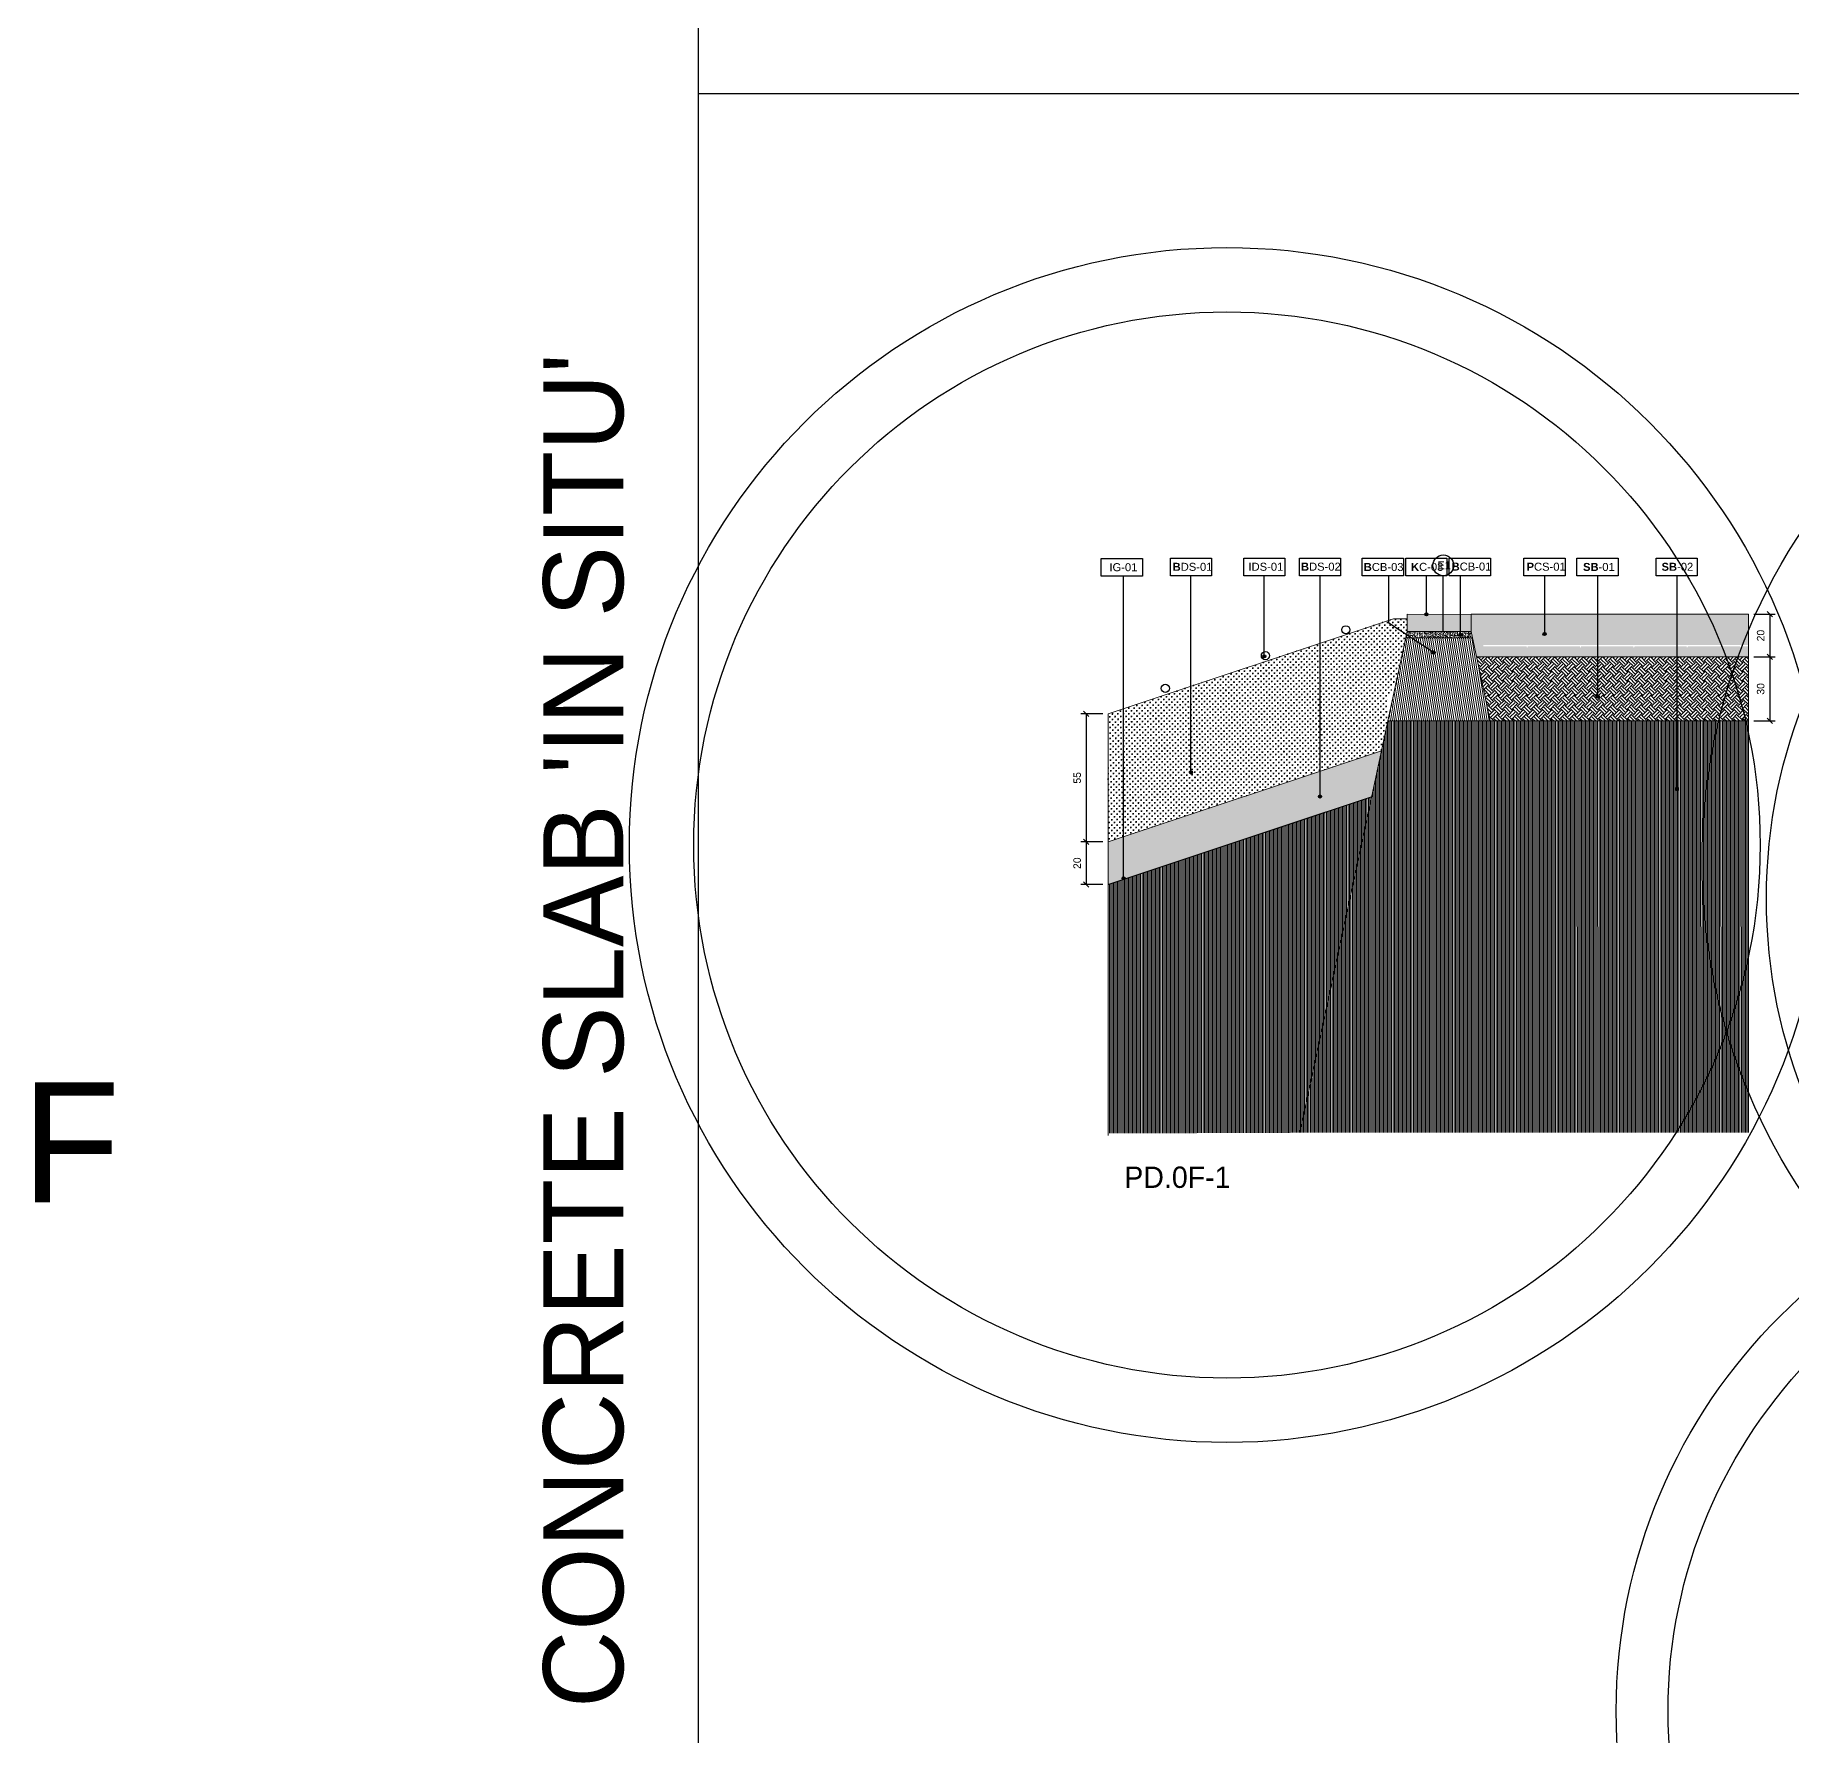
# Model space of a CAD drawing. Header units: metres. Extents: x -325 to 301, y -147 to 149.
# Drawn here: x 9.13 to 17.36, y 65.76 to 73.73 of the extents above; entities that cross this region are included whole.
import ezdxf

# ---------------------------------------------------------------- set-up
doc = ezdxf.new("R2010")
doc.units = ezdxf.units.M
doc.linetypes.add('ACAD_ISO03W100', pattern=[30, 12, -18])
doc.layers.get('Defpoints').update_dxf_attribs({"lineweight": 13})
for name, color, linetype, plot in [('-aux', 50, 'Continuous', False), ('-AUX-QAD', 5, 'Continuous', False), ('-AUX_RIM', 2, 'Continuous', False)]:
    doc.layers.add(name, color=color, linetype=linetype, plot=plot)
doc.layers.add('0-TX-1_25', color=7, linetype='Continuous', true_color=0x3f4f7f)
doc.layers.add('3-TR-paviment fort', color=7, linetype='Continuous', true_color=0xd1d1d1)
for name, color, linetype in [('02-L-Geotextile', 32, 'Continuous'), ('02-TRAÇ-D-linia 2', 251, 'Continuous'), ('10-DET-encoixinat', 37, 'Continuous'), ('10-DET_TERRENY_sol estructural', 251, 'Continuous'), ('A-KEYPLAN_HATCH', 7, 'Continuous'), ('A_TEXT_2', 7, 'Continuous'), ('EIT_0 Llegenda', 7, 'Continuous'), ('EIT_2 projeccio', 252, 'Continuous')]:
    doc.layers.add(name, color=color, linetype=linetype)
for name, color, linetype, lineweight in [('1-CM', 7, 'Continuous', 0), ('2-L-secció', 1, 'Continuous', 0), ('3-TR Formigó', 252, 'Continuous', 0), ('3-TR Seleccionat', 44, 'Continuous', 0), ('3-TR Tot-u', 37, 'Continuous', 0)]:
    doc.layers.add(name, color=color, linetype=linetype, lineweight=lineweight)
doc.layers.add('3-TR tot_u', color=7, linetype='Continuous', lineweight=5, true_color=0x787878)
doc.styles.get("Standard").update_dxf_attribs({"font": 'arial.ttf'})
doc.styles.add('x-llegenda materials$0$ENGRAVERS', font='TT0586M.TTF')
doc.dimstyles.new('ISO-25', dxfattribs={"dimtxt": 0.1, "dimasz": 0.1, "dimexe": 0.1, "dimexo": 0.1, "dimgap": 0.1, "dimtad": 1, "dimdec": 0, "dimlfac": 100, "dimzin": 9, "dimtxsty": 'Standard', "dimblk": 'OBLIQUE', "dimcen": 0.1, "dimadec": 0, "dimazin": 0, "dimtfac": 1, "dimtdec": 0, "dimtmove": 0, "dimatfit": 3, "dimldrblk": 'OBLIQUE', "dimfxl": 1, "dimarcsym": 0})
pattern_1 = [(91, (0, 1.390441), (-0.0129197113, 0.0124764202), [0.00635, -0.01905]), (181, (0.003119, 1.393671), (-0.0124764202, -0.0129197113), [0.00635, -0.01905])]

# ---------------------------------------------------------------- blocks, each defined once
blk = doc.blocks.new('hatch keyplan 2')
at = {"layer": 'A-KEYPLAN_HATCH'}
blk.add_lwpolyline([(0, 0.00548), (0.01287, 0.00548), (0.01287, 0), (0, 0)], close=True, dxfattribs=at)
blk = doc.blocks.new('hatch keyplan')
at = {"layer": 'A-KEYPLAN_HATCH'}
blk.add_blockref('hatch keyplan 2', (1.43058, 0.85215), dxfattribs=at)
blk = doc.blocks.new('B-DS01')
at = {"layer": 'A-KEYPLAN_HATCH'}
blk.add_blockref('hatch keyplan', (-1.43058, -0.85215), dxfattribs=at)
at = {"layer": 'A_TEXT_2', "insert": (-0.0008, 0.00403), "char_height": 0.0025, "attachment_point": 1}
blk.add_mtext_dynamic_manual_height_columns('\\pi0.00152;{\\fArial|b1|i0|c0|p34;B}DS-01', width=0.0145619, gutter_width=0.015, heights=[0], dxfattribs=at)
blk = doc.blocks.new('B-DS02')
at = {"layer": 'A-KEYPLAN_HATCH'}
blk.add_blockref('hatch keyplan', (-1.43058, -0.85215), dxfattribs=at)
at = {"layer": 'A_TEXT_2', "insert": (-0.0008, 0.00408), "char_height": 0.0025, "attachment_point": 1}
blk.add_mtext_dynamic_manual_height_columns('\\pi0.00129;{\\fArial|b1|i0|c0|p34;B}DS-02', width=0.0145619, gutter_width=0.015, heights=[0], dxfattribs=at)
blk = doc.blocks.new('I-06A')
at = {"layer": 'A-KEYPLAN_HATCH'}
blk.add_blockref('hatch keyplan', (-1.43058, -0.85215), dxfattribs=at)
at = {"layer": 'A_TEXT_2', "insert": (-0.0008, 0.00405), "char_height": 0.0025, "attachment_point": 1}
blk.add_mtext_dynamic_manual_height_columns('\\pi0.00229;{\\fArial|b1|i0|c0|p34;I}DS-01', width=0.0145619, gutter_width=0.015, heights=[0], dxfattribs=at)
blk = doc.blocks.new('K02')
at = {"layer": 'A-KEYPLAN_HATCH'}
blk.add_blockref('hatch keyplan', (-1.43058, -0.85215), dxfattribs=at)
at = {"layer": 'A_TEXT_2', "insert": (-0.0008, 0.00402), "char_height": 0.0025, "attachment_point": 1}
blk.add_mtext_dynamic_manual_height_columns('\\pi0.00244;{\\fArial|b1|i0|c0|p34;K}C-03', width=0.0145619, gutter_width=0.015, heights=[0], dxfattribs=at)
blk = doc.blocks.new('B-CB03')
at = {"layer": 'A-KEYPLAN_HATCH'}
blk.add_blockref('hatch keyplan', (-1.43058, -0.85215), dxfattribs=at)
at = {"layer": 'A_TEXT_2', "insert": (-0.0008, 0.00398), "char_height": 0.0025, "attachment_point": 1}
blk.add_mtext_dynamic_manual_height_columns('\\pi0.00128;{\\fArial|b1|i0|c0|p34;B}CB-03', width=0.0145619, gutter_width=0.015, heights=[0], dxfattribs=at)
blk = doc.blocks.new('B-CB01')
at = {"layer": 'A-KEYPLAN_HATCH'}
blk.add_blockref('hatch keyplan', (-1.43058, -0.85215), dxfattribs=at)
at = {"layer": 'A_TEXT_2', "insert": (-0.0008, 0.00411), "char_height": 0.0025, "attachment_point": 1}
blk.add_mtext_dynamic_manual_height_columns('\\pi0.00152;{\\fArial|b1|i0|c0|p34;B}CB-01', width=0.0145619, gutter_width=0.015, heights=[0], dxfattribs=at)
blk = doc.blocks.new('POINT')
at = {"layer": '0-TX-1_25'}
h = blk.add_hatch(dxfattribs=at)
h.set_pattern_fill('ANGLE', color=256)
h.set_pattern_definition([(0, (-83.747, -12.726), (0, 6.985), [5.08, -1.905]), (90, (-83.747, -12.726), (-6.985, 4e-16), [5.08, -1.905])])
edge = h.paths.add_edge_path()
edge.add_arc((0, 0), 0.0075, 0, 360)
h = blk.add_hatch(color=256, dxfattribs=at)
h.dxf.hatch_style = 1
edge = h.paths.add_edge_path()
edge.add_arc((0, 0), 0.0075, 0, 360)
blk.add_circle((0, 0), 0.0075, dxfattribs=at)
blk = doc.blocks.new('_Oblique')
at = {"color": 0, "lineweight": -2}
blk.add_line((-0.5, -0.5), (0.5, 0.5), dxfattribs=at)
blk = doc.blocks.new('*D1112')
at = {"layer": '0-TX-1_25', "color": 0, "lineweight": -2, "transparency": 16777216}
for p, q in [((17.1796, 71.0166), (17.2794, 71.0166)), ((17.2544, 71.0166), (17.2544, 70.8166)), ((17.1796, 70.8166), (17.2794, 70.8166))]:
    blk.add_line(p, q, dxfattribs=at)
at = {"layer": 'Defpoints', "color": 0, "transparency": 16777216}
for p in [(17.1546, 71.0166), (17.1546, 70.8166), (17.2544, 70.8166)]:
    blk.add_point(p, dxfattribs=at)
at = {"layer": '0-TX-1_25', "color": 0, "lineweight": -2, "transparency": 16777216, "xscale": 0.025, "yscale": 0.025, "zscale": 0.025}
for p, rotation in [((17.2544, 71.0166), 90), ((17.2544, 70.8166), 270)]:
    blk.add_blockref('_Oblique', p, dxfattribs=dict(at, rotation=rotation))
at = {"layer": '0-TX-1_25', "color": 0, "transparency": 16777216, "insert": (17.2115, 70.9166), "char_height": 0.035, "attachment_point": 5, "rotation": 90}
blk.add_mtext('20', dxfattribs=at)
blk = doc.blocks.new('*D1113')
at = {"layer": '0-TX-1_25', "color": 0, "lineweight": -2, "transparency": 16777216}
for p, q in [((17.1796, 70.8166), (17.2794, 70.8166)), ((17.2544, 70.8166), (17.2544, 70.5166)), ((17.1796, 70.5166), (17.2794, 70.5166))]:
    blk.add_line(p, q, dxfattribs=at)
at = {"layer": 'Defpoints', "color": 0, "transparency": 16777216}
for p in [(17.1546, 70.8166), (17.1546, 70.5166), (17.2544, 70.5166)]:
    blk.add_point(p, dxfattribs=at)
at = {"layer": '0-TX-1_25', "color": 0, "lineweight": -2, "transparency": 16777216, "xscale": 0.025, "yscale": 0.025, "zscale": 0.025}
for p, rotation in [((17.2544, 70.8166), 90), ((17.2544, 70.5166), 270)]:
    blk.add_blockref('_Oblique', p, dxfattribs=dict(at, rotation=rotation))
at = {"layer": '0-TX-1_25', "color": 0, "transparency": 16777216, "insert": (17.2115, 70.6666), "char_height": 0.035, "attachment_point": 5, "rotation": 90}
blk.add_mtext('30', dxfattribs=at)
blk = doc.blocks.new('PCS01')
at = {"layer": 'A-KEYPLAN_HATCH'}
blk.add_blockref('hatch keyplan', (-1.42958, -0.85215), dxfattribs=at)
at = {"layer": 'A_TEXT_2', "insert": (0.0002, 0.00411), "char_height": 0.0025, "attachment_point": 1}
blk.add_mtext_dynamic_manual_height_columns('\\pi0.00161;{\\fArial|b1|i0|c0|p34;P}CS-01', width=0.0145619, gutter_width=0.015, heights=[0], dxfattribs=at)
blk = doc.blocks.new('SB-01')
at = {"layer": 'A-KEYPLAN_HATCH'}
blk.add_blockref('hatch keyplan', (-1.43058, -0.85215), dxfattribs=at)
at = {"layer": 'A_TEXT_2', "insert": (-0.0008, 0.00403), "char_height": 0.0025, "attachment_point": 1}
blk.add_mtext_dynamic_manual_height_columns('\\pi0.00271;{\\fArial|b1|i0|c0|p34;SB}-01', width=0.0145619, gutter_width=0.015, heights=[0], dxfattribs=at)
blk = doc.blocks.new('SB-02')
at = {"layer": 'A-KEYPLAN_HATCH'}
blk.add_blockref('hatch keyplan', (-1.43058, -0.85215), dxfattribs=at)
at = {"layer": 'A_TEXT_2', "insert": (-0.0008, 0.00408), "char_height": 0.0025, "attachment_point": 1}
blk.add_mtext_dynamic_manual_height_columns('\\pi0.00249;{\\fArial|b1|i0|c0|p34;SB}-02', width=0.0145619, gutter_width=0.015, heights=[0], dxfattribs=at)
blk = doc.blocks.new('*D1114')
at = {"layer": '0-TX-1_25', "color": 0, "lineweight": -2, "transparency": 16777216}
for p, q in [((14.1296, 70.5499), (14.027, 70.5499)), ((14.052, 70.5499), (14.052, 69.9498)), ((14.1296, 69.9498), (14.027, 69.9498))]:
    blk.add_line(p, q, dxfattribs=at)
at = {"layer": 'Defpoints', "color": 0, "transparency": 16777216}
for p in [(14.1546, 70.5499), (14.052, 69.9498), (14.1546, 69.9498)]:
    blk.add_point(p, dxfattribs=at)
at = {"layer": '0-TX-1_25', "color": 0, "lineweight": -2, "transparency": 16777216, "xscale": 0.025, "yscale": 0.025, "zscale": 0.025}
for p, rotation in [((14.052, 70.5499), 90), ((14.052, 69.9498), 270)]:
    blk.add_blockref('_Oblique', p, dxfattribs=dict(at, rotation=rotation))
at = {"layer": '0-TX-1_25', "color": 0, "transparency": 16777216, "insert": (14.0092, 70.2498), "char_height": 0.035, "attachment_point": 5, "rotation": 90}
blk.add_mtext('55', dxfattribs=at)
blk = doc.blocks.new('*D1115')
at = {"layer": '0-TX-1_25', "color": 0, "lineweight": -2, "transparency": 16777216}
for p, q in [((14.1296, 69.9498), (14.027, 69.9498)), ((14.052, 69.9498), (14.052, 69.7498)), ((14.1296, 69.7498), (14.027, 69.7498))]:
    blk.add_line(p, q, dxfattribs=at)
at = {"layer": 'Defpoints', "color": 0, "transparency": 16777216}
for p in [(14.1546, 69.9498), (14.052, 69.7498), (14.1546, 69.7498)]:
    blk.add_point(p, dxfattribs=at)
at = {"layer": '0-TX-1_25', "color": 0, "lineweight": -2, "transparency": 16777216, "xscale": 0.025, "yscale": 0.025, "zscale": 0.025}
for p, rotation in [((14.052, 69.9498), 90), ((14.052, 69.7498), 270)]:
    blk.add_blockref('_Oblique', p, dxfattribs=dict(at, rotation=rotation))
at = {"layer": '0-TX-1_25', "color": 0, "transparency": 16777216, "insert": (14.0091, 69.8498), "char_height": 0.035, "attachment_point": 5, "rotation": 90}
blk.add_mtext('20', dxfattribs=at)
blk = doc.blocks.new('IG01')
at = {"layer": 'A-KEYPLAN_HATCH', "xscale": 10, "yscale": 10, "zscale": 10}
blk.add_blockref('hatch keyplan', (-14.3058, -8.5215), dxfattribs=at)
at = {"layer": 'A_TEXT_2', "insert": (-0.008, 0.0405), "char_height": 0.025, "attachment_point": 1}
blk.add_mtext_dynamic_manual_height_columns('\\pi0.03354;{\\fArial|b1|i0|c0|p34;I}G-01', width=0.145619, gutter_width=0.15, heights=[0], dxfattribs=at)

msp = doc.modelspace()

# ---------------------------------------------------------------- hatches: boundary and pattern name
at = {"layer": '10-DET-encoixinat'}
h = msp.add_hatch(dxfattribs=at)
h.set_pattern_fill('CROSS', color=256, scale=0.002, angle=91)
h.set_pattern_definition(pattern_1)
h.paths.add_polyline_path([(15.435, 70.3764), (15.4618, 70.5019), (15.4618, 70.6166), (15.5046, 70.7089), (15.5214, 70.745), (15.3576, 70.8203), (15.3576, 70.9509), (14.6708, 70.722), (14.6708, 70.1218)])
h = msp.add_hatch(dxfattribs=at)
h.set_pattern_fill('CROSS', color=256, scale=0.002, angle=91)
h.set_pattern_definition(pattern_1)
h.paths.add_polyline_path([(15.5144, 70.7482), (15.5546, 70.9367), (15.5546, 70.9954), (15.4917, 70.9956), (15.3576, 70.9509), (15.3576, 70.8203)])
h = msp.add_hatch(dxfattribs=at)
h.set_pattern_fill('CROSS', color=256, scale=0.002, angle=91)
h.set_pattern_definition(pattern_1)
h.paths.add_polyline_path([(14.1546, 70.5499), (14.1546, 69.9498), (14.6708, 70.1218), (14.6708, 70.722)])
at = {"layer": '10-DET_TERRENY_sol estructural'}
h = msp.add_hatch(dxfattribs=at)
h.set_pattern_fill('AR-SAND', color=256, scale=0.0002, angle=-44.30171)
h.set_pattern_definition([(353.198293, (-7.078501, 75.788467), (0.006607463, 0.0072286904), [0, -0.0077216, 0, -0.008636, 0, -0.008255]), (323.198293, (-7.078501, 75.788467), (0.016447362, 0.003980962), [0, -0.0041656, 0, -0.0069596, 0, -0.002667]), (283.198293, (-7.082973, 75.7928315), (0.0113418964, -0.0110285894), [0, -0.00254, 0, -0.009144, 0, -0.011938]), (273.198293, (-7.082973, 75.792831), (0.0140431584, -0.00747503), [0, -0.00127, 0, -0.0059944, 0, -0.006858])])
h.paths.add_polyline_path([(14.1546, 69.9498), (14.1546, 69.7498), (15.389, 70.1611), (15.435, 70.3764)])
at = {"layer": '3-TR Formigó'}
h = msp.add_hatch(dxfattribs=at)
h.set_pattern_fill('ANSI31', color=256, scale=0.003, angle=234.17524, style=0)
h.set_pattern_definition([(279.17524, (18.538832, 70.615876), (0.00940313, 0.001518806), [])])
h.paths.add_polyline_path([(15.4649, 70.5166), (15.9444, 70.5166), (15.8613, 70.9059), (15.5492, 70.9064)])
at = {"layer": '3-TR Seleccionat'}
h = msp.add_hatch(dxfattribs=at)
h.set_pattern_fill('ANSI31', color=256, scale=0.002, angle=45, style=0)
h.set_pattern_definition([(90, (-441057.689168, -650765.8508914), (-0.00635, 1e-18), [])])
h.paths.add_polyline_path([(15.4649, 70.5166), (15.4618, 70.5019), (15.0529, 68.5872), (17.1546, 68.5885), (17.1546, 70.5166)])
h = msp.add_hatch(dxfattribs=at)
h.set_pattern_fill('ANSI31', color=256, scale=0.002, angle=45, style=0)
h.set_pattern_definition([(90, (0, 1.390441), (-0.00635, 0), [])])
h.paths.add_polyline_path([(14.1546, 69.7498), (14.1546, 68.584), (15.0529, 68.5872), (15.389, 70.1611)])
at = {"layer": '3-TR Tot-u'}
h = msp.add_hatch(dxfattribs=at)
h.set_pattern_fill('EARTH', color=256, scale=0.005, angle=-80.82476, style=0)
h.set_pattern_definition([(44.999999995, (-269515.025635, 738633.012828), (3.8e-12, 0.0449012806053), [0.03175, -0.03175]), (44.999999995, (-269515.034054, 738633.021247), (3.8e-12, 0.0449012806053), [0.03175, -0.03175]), (44.999999995, (-269515.042473, 738633.029666), (3.8e-12, 0.0449012806053), [0.03175, -0.03175]), (134.999999995, (-269515.042473, 738633.03528), (-0.0449012806053, 3.8e-12), [0.03175, -0.03175]), (134.999999995, (-269515.034054, 738633.043698), (-0.0449012806053, 3.8e-12), [0.03175, -0.03175]), (134.999999995, (-269515.025635, 738633.052117), (-0.0449012806053, 3.8e-12), [0.03175, -0.03175])])
h.paths.add_polyline_path([(15.8804, 70.8166), (15.9022, 70.7141), (15.9444, 70.5166), (17.1546, 70.5166), (17.1546, 70.8166)])
at = {"layer": '3-TR tot_u'}
h = msp.add_hatch(dxfattribs=at)
h.set_pattern_fill('AR-CONC', color=256, scale=0.0002, angle=90.266414)
edge = h.paths.add_edge_path()
edge.add_line((15.8546, 71.0166), (17.1546, 71.0166))
edge.add_line((17.1546, 71.0166), (17.1546, 70.8726))
edge.add_line((17.1546, 70.8726), (15.9126, 70.8726))
edge.add_line((15.9126, 70.8726), (15.9126, 70.8666))
edge.add_line((15.9126, 70.8666), (15.8671, 70.8666))
edge.add_arc((15.8674, 70.8636), 0.003, 96.04567, 180)
edge.add_arc((15.8674, 70.8636), 0.003, 180, 360)
edge.add_arc((15.8674, 70.8636), 0.003, 360, 443.95433)
edge.add_line((15.8677, 70.8666), (16.1171, 70.8666))
edge.add_arc((16.1174, 70.8636), 0.003, 96.04566, 180)
edge.add_arc((16.1174, 70.8636), 0.003, 180, 360)
edge.add_arc((16.1174, 70.8636), 0.003, 360, 443.95434)
edge.add_line((16.1177, 70.8666), (16.3671, 70.8666))
edge.add_arc((16.3674, 70.8636), 0.003, 96.04568, 180)
edge.add_arc((16.3674, 70.8636), 0.003, 180, 360)
edge.add_arc((16.3674, 70.8636), 0.003, 360, 443.95433)
edge.add_line((16.3677, 70.8666), (16.6171, 70.8666))
edge.add_arc((16.6174, 70.8636), 0.003, 96.04568, 180)
edge.add_arc((16.6174, 70.8636), 0.003, 180, 360)
edge.add_arc((16.6174, 70.8636), 0.003, 0, 83.95431)
edge.add_line((16.6177, 70.8666), (16.8671, 70.8666))
edge.add_arc((16.8674, 70.8636), 0.003, 96.04568, 180)
edge.add_arc((16.8674, 70.8636), 0.003, 180, 360)
edge.add_arc((16.8674, 70.8636), 0.003, 360, 443.95433)
edge.add_line((16.8677, 70.8666), (17.1171, 70.8666))
edge.add_arc((17.1174, 70.8636), 0.003, 96.04566, 180)
edge.add_arc((17.1174, 70.8636), 0.003, 180, 360)
edge.add_arc((17.1174, 70.8636), 0.003, 360, 443.95433)
edge.add_line((17.1177, 70.8666), (17.1546, 70.8666))
edge.add_line((17.1546, 70.8666), (17.1546, 70.8166))
edge.add_line((17.1546, 70.8166), (15.8804, 70.8166))
edge.add_line((15.8804, 70.8166), (15.8767, 70.8339))
edge.add_line((15.8767, 70.8339), (15.8548, 70.9359))
edge.add_line((15.8548, 70.9359), (15.8546, 71.0166))
h = msp.add_hatch(dxfattribs=at)
h.set_pattern_fill('AR-CONC', color=256, scale=9e-05, angle=89.12014)
h.set_pattern_definition([(139.120136, (-68.317789, 49.787724), (0.0016861337, 0.0163726586), [0.0017145, -0.0188595]), (84.120136, (-68.317789, 49.787724), (-0.0172417962, -0.002907487), [0.0013716, -0.0150876526]), (189.57158, (-68.317648, 49.789088), (-0.0155556617, 0.0134651714), [0.0014571008, -0.016028122]), (135.304336, (-68.32236, 49.787794), (0.0041580035, 0.024336133), [0.00257175, -0.02828925]), (185.755694, (-68.322014, 49.789822), (-0.021937625, 0.021705804), [0.002185652, -0.024042205]), (80.304287, (-68.32236, 49.787794), (-0.021937625, 0.021705804), [0.002057397, -0.022631376]), (110.120136, (-68.321182, 49.790062), (0.0094123187, 0.0135023525), [0.0017145, -0.0188595]), (55.120136, (-68.321182, 49.790062), (-0.01648955, 0.0058160805), [0.0013716, -0.0150876]), (160.57158, (-68.320398, 49.791187), (-0.0070772314, 0.019318433), [0.0014571008, -0.0160280944]), (126.620136, (-68.3177887, 49.787724), (-0.00760478767, 0.00039479935), [0, -0.01490472, 0, -0.0153162, 0, -0.01514475]), (96.620136, (-68.317789, 49.787724), (-0.0089228417, 0.0061515134), [0, -0.00873252, 0, -0.01456182, 0, -0.00577215]), (56.620136, (-68.317867, 49.7826265), (0.0007029168, 0.0121937974), [0, -0.005715, 0, -0.0178308, 0, -0.0236601]), (46.620136, (-68.317902, 49.780341), (-0.002083395, 0.0133651946), [0, -0.0074295, 0, -0.01184148, 0, -0.0168021])])
h.paths.add_polyline_path([(15.8613, 70.9059), (15.8548, 70.9364), (15.558, 70.9363), (15.549, 70.9051)])
at = {"layer": '3-TR-paviment fort'}
msp.add_hatch(color=256, dxfattribs=at).paths.add_polyline_path([(15.5546, 71.0166), (15.8546, 71.0159), (15.8545, 70.9361), (15.5545, 70.9366)])

# ---------------------------------------------------------------- linework, layer by layer
at = {"layer": '-aux'}
for points in [[(12.2345, 3.4567), (12.2345, 133.4567)], [(12.2345, 73.4567), (142.2345, 73.4567)]]:
    msp.add_lwpolyline(points, dxfattribs=at)
at = {"layer": '-AUX-QAD'}
for radius in [2.6156, 2.373]:
    msp.add_circle((19.1505, 65.8766), radius, dxfattribs=at)
at = {"layer": '-AUX_RIM'}
for centre, radius in [((14.7108, 69.9351), 2.7998), ((19.7369, 69.8583), 2.7998), ((14.7108, 69.9351), 2.4982), ((19.7369, 69.6851), 2.4982)]:
    msp.add_circle(centre, radius, dxfattribs=at)
at = {"layer": '0-TX-1_25'}
for points in [[(14.2268, 69.7787), (14.2268, 71.1949)], [(14.5422, 70.2752), (14.5422, 71.1971)], [(14.8859, 70.8195), (14.8859, 71.1971)], [(15.147, 70.1623), (15.147, 71.1971)], [(15.6791, 70.8373), (15.469, 70.9754), (15.4689, 71.1971)], [(15.6453, 71.0164), (15.6452, 71.1971)], [(15.7246, 70.939), (15.7246, 71.1971)], [(15.8055, 70.9201), (15.8055, 71.1971)], [(16.1991, 71.1965), (16.1991, 70.9238)], [(16.4472, 71.1965), (16.4472, 70.6311)], [(16.8181, 71.1971), (16.8181, 70.1973)]]:
    msp.add_lwpolyline(points, dxfattribs=at)
msp.add_circle((15.7246, 71.2457), 0.0486, dxfattribs=at)
at = {"layer": '02-L-Geotextile', "linetype": 'ACAD_ISO03W100', "ltscale": 0.002, "const_width": 0.005}
msp.add_lwpolyline([(14.1546, 69.7498), (15.389, 70.1611), (15.4649, 70.5166)], dxfattribs=at)
at = {"layer": '02-TRAÇ-D-linia 2'}
for centre in [(15.2677, 70.9438), (14.8911, 70.8226, 0), (14.4222, 70.6691, 0)]:
    msp.add_circle(centre, 0.0191, dxfattribs=at)
at = {"layer": '1-CM'}
for p, q in [((17.1546, 71.0166), (15.8546, 71.0166)), ((17.1546, 71.0166), (15.8546, 71.0166)), ((17.1546, 70.8166), (15.8803, 70.8166)), ((17.1546, 70.8166), (15.8803, 70.8166))]:
    msp.add_line(p, q, dxfattribs=at)
for points in [[(15.4917, 70.9956), (14.1546, 70.5499)], [(15.4917, 70.9956), (15.5546, 70.9954)], [(15.8546, 71.0159), (15.5546, 71.0166), (15.5545, 70.9366), (15.8545, 70.9361), (15.8546, 71.0159)], [(15.5546, 70.9366), (15.2557, 69.5369)], [(15.5492, 70.9064), (15.8613, 70.9059)], [(15.5548, 70.9364), (15.8545, 70.9359)], [(17.1546, 70.5166), (15.4649, 70.5166)], [(15.435, 70.3764), (14.1546, 69.9498)], [(15.389, 70.1611), (14.1546, 69.7498)], [(14.1546, 69.7498), (15.389, 70.1611)], [(15.2557, 69.5369), (15.0529, 68.5872)]]:
    msp.add_lwpolyline(points, dxfattribs=at)
msp.add_lwpolyline([(15.5548, 70.9364), (15.4649, 70.5166), (15.9444, 70.5166), (15.8548, 70.9364)], close=True, dxfattribs=at)
at = {"layer": '2-L-secció'}
msp.add_line((17.1546, 71.0166), (17.1546, 68.5885), dxfattribs=at)
msp.add_lwpolyline([(14.1546, 70.5499), (14.1546, 68.573)], dxfattribs=at)
at = {"layer": 'EIT_2 projeccio'}
msp.add_lwpolyline([(15.4618, 70.6166), (15.4618, 70.6166)], dxfattribs=at)

# ---------------------------------------------------------------- block references
at = {"color": 244, "true_color": 0x991b1e, "xscale": 14.99999999999007, "yscale": 14.99999999999007, "zscale": 14.99999999999007}
msp.add_blockref('K02', (15.5487, 71.1971), dxfattribs=at)
at = {"layer": '0-TX-1_25'}
for name, p, xscale, yscale, zscale in [('B-DS01', (14.4457, 71.1971), 14.99999999999999, 14.99999999999999, 14.99999999999999), ('I-06A', (14.7893, 71.1971), 14.99999999999999, 14.99999999999999, 14.99999999999999), ('B-DS02', (15.0504, 71.1971), 14.99999999999999, 14.99999999999999, 14.99999999999999), ('B-CB03', (15.3446, 71.1971), 15, 15, 15), ('B-CB01', (15.7527, 71.1971), 15, 15, 15), ('SB-01', (16.3506, 71.1965), 15, 15, 15), ('SB-02', (16.7216, 71.1965), 15, 15, 15)]:
    msp.add_blockref(name, p, dxfattribs=dict(at, xscale=xscale, yscale=yscale, zscale=zscale))
for p in [(15.6452, 71.0164), (15.8055, 70.9201), (16.1991, 70.9238), (14.8859, 70.8195), (15.679, 70.8373), (16.4472, 70.6311), (14.5422, 70.2752), (15.147, 70.1623), (16.8181, 70.1973), (14.2268, 69.7787)]:
    msp.add_blockref('POINT', p, dxfattribs=at)
at = {"layer": '1-CM', "xscale": 1.5, "yscale": 1.5, "zscale": 1.5}
msp.add_blockref('IG01', (14.1219, 71.1949), dxfattribs=at)
at = {"layer": 'A-KEYPLAN_HATCH', "xscale": 14.99999999999007, "yscale": 14.99999999999007, "zscale": 14.99999999999007}
msp.add_blockref('PCS01', (16.0875, 71.1965), dxfattribs=at)

# ---------------------------------------------------------------- texts
at = {"layer": '-aux', "insert": (14.2298, 68.4282), "char_height": 0.1, "width": 19.210099, "attachment_point": 1, "style": 'x-llegenda materials$0$ENGRAVERS'}
msp.add_mtext('PD.0F-1', dxfattribs=at)
at = {"layer": '0-TX-1_25', "insert": (15.6978, 71.3896), "char_height": 0.0375, "width": 1.92101, "attachment_point": 1, "style": 'x-llegenda materials$0$ENGRAVERS'}
msp.add_mtext('\\P\\PE1', dxfattribs=at)
at = {"layer": 'EIT_0 Llegenda', "insert": (11.5074, 72.2402), "char_height": 0.375, "width": 19.210099, "attachment_point": 3, "rotation": 90, "style": 'x-llegenda materials$0$ENGRAVERS'}
msp.add_mtext("CONCRETE SLAB 'IN SITU'", dxfattribs=at)
at = {"layer": 'EIT_0 Llegenda', "insert": (9.0653, 68.8223), "char_height": 0.5625, "width": 28.815149, "attachment_point": 1, "style": 'x-llegenda materials$0$ENGRAVERS'}
msp.add_mtext('F', dxfattribs=at)

# ---------------------------------------------------------------- dimensions: what is measured, and where the dimension line sits
at = {"layer": '0-TX-1_25'}
for base, p1, p2, picture, middle in [((17.2544, 70.8166), (17.1546, 71.0166), (17.1546, 70.8166), '*D1112', (17.2115, 70.9166)), ((17.2544, 70.5166), (17.1546, 70.8166), (17.1546, 70.5166), '*D1113', (17.2115, 70.6666)), ((14.052, 69.7498), (14.1546, 69.9498), (14.1546, 69.7498), '*D1115', (14.0091, 69.8498))]:
    dim = msp.add_linear_dim(base=base, p1=p1, p2=p2, angle=90, dimstyle='ISO-25', override={"dimtxt": 0.035, "dimasz": 0.025, "dimexe": 0.025, "dimexo": 0.025, "dimgap": 0.025, "dimblk1": 'Oblique', "dimblk2": 'Oblique', "dimsah": 1, "dimfxl": 0.1, "dimfxlon": 1, "dimarcsym": 1}, dxfattribs=at)
    dim.commit()
    dim.dimension.update_dxf_attribs({"geometry": picture, "text_midpoint": middle})
dim = msp.add_linear_dim(base=(14.052, 69.9498), p1=(14.1546, 70.5499), p2=(14.1546, 69.9498), angle=90, text='55', dimstyle='ISO-25', override={"dimtxt": 0.035, "dimasz": 0.025, "dimexe": 0.025, "dimexo": 0.025, "dimgap": 0.025, "dimblk1": 'Oblique', "dimblk2": 'Oblique', "dimsah": 1, "dimfxl": 0.1, "dimfxlon": 1, "dimarcsym": 1}, dxfattribs=at)
dim.commit()
dim.dimension.update_dxf_attribs({"geometry": '*D1114', "text_midpoint": (14.0092, 70.2498)})

doc.saveas('drawing.dxf')
